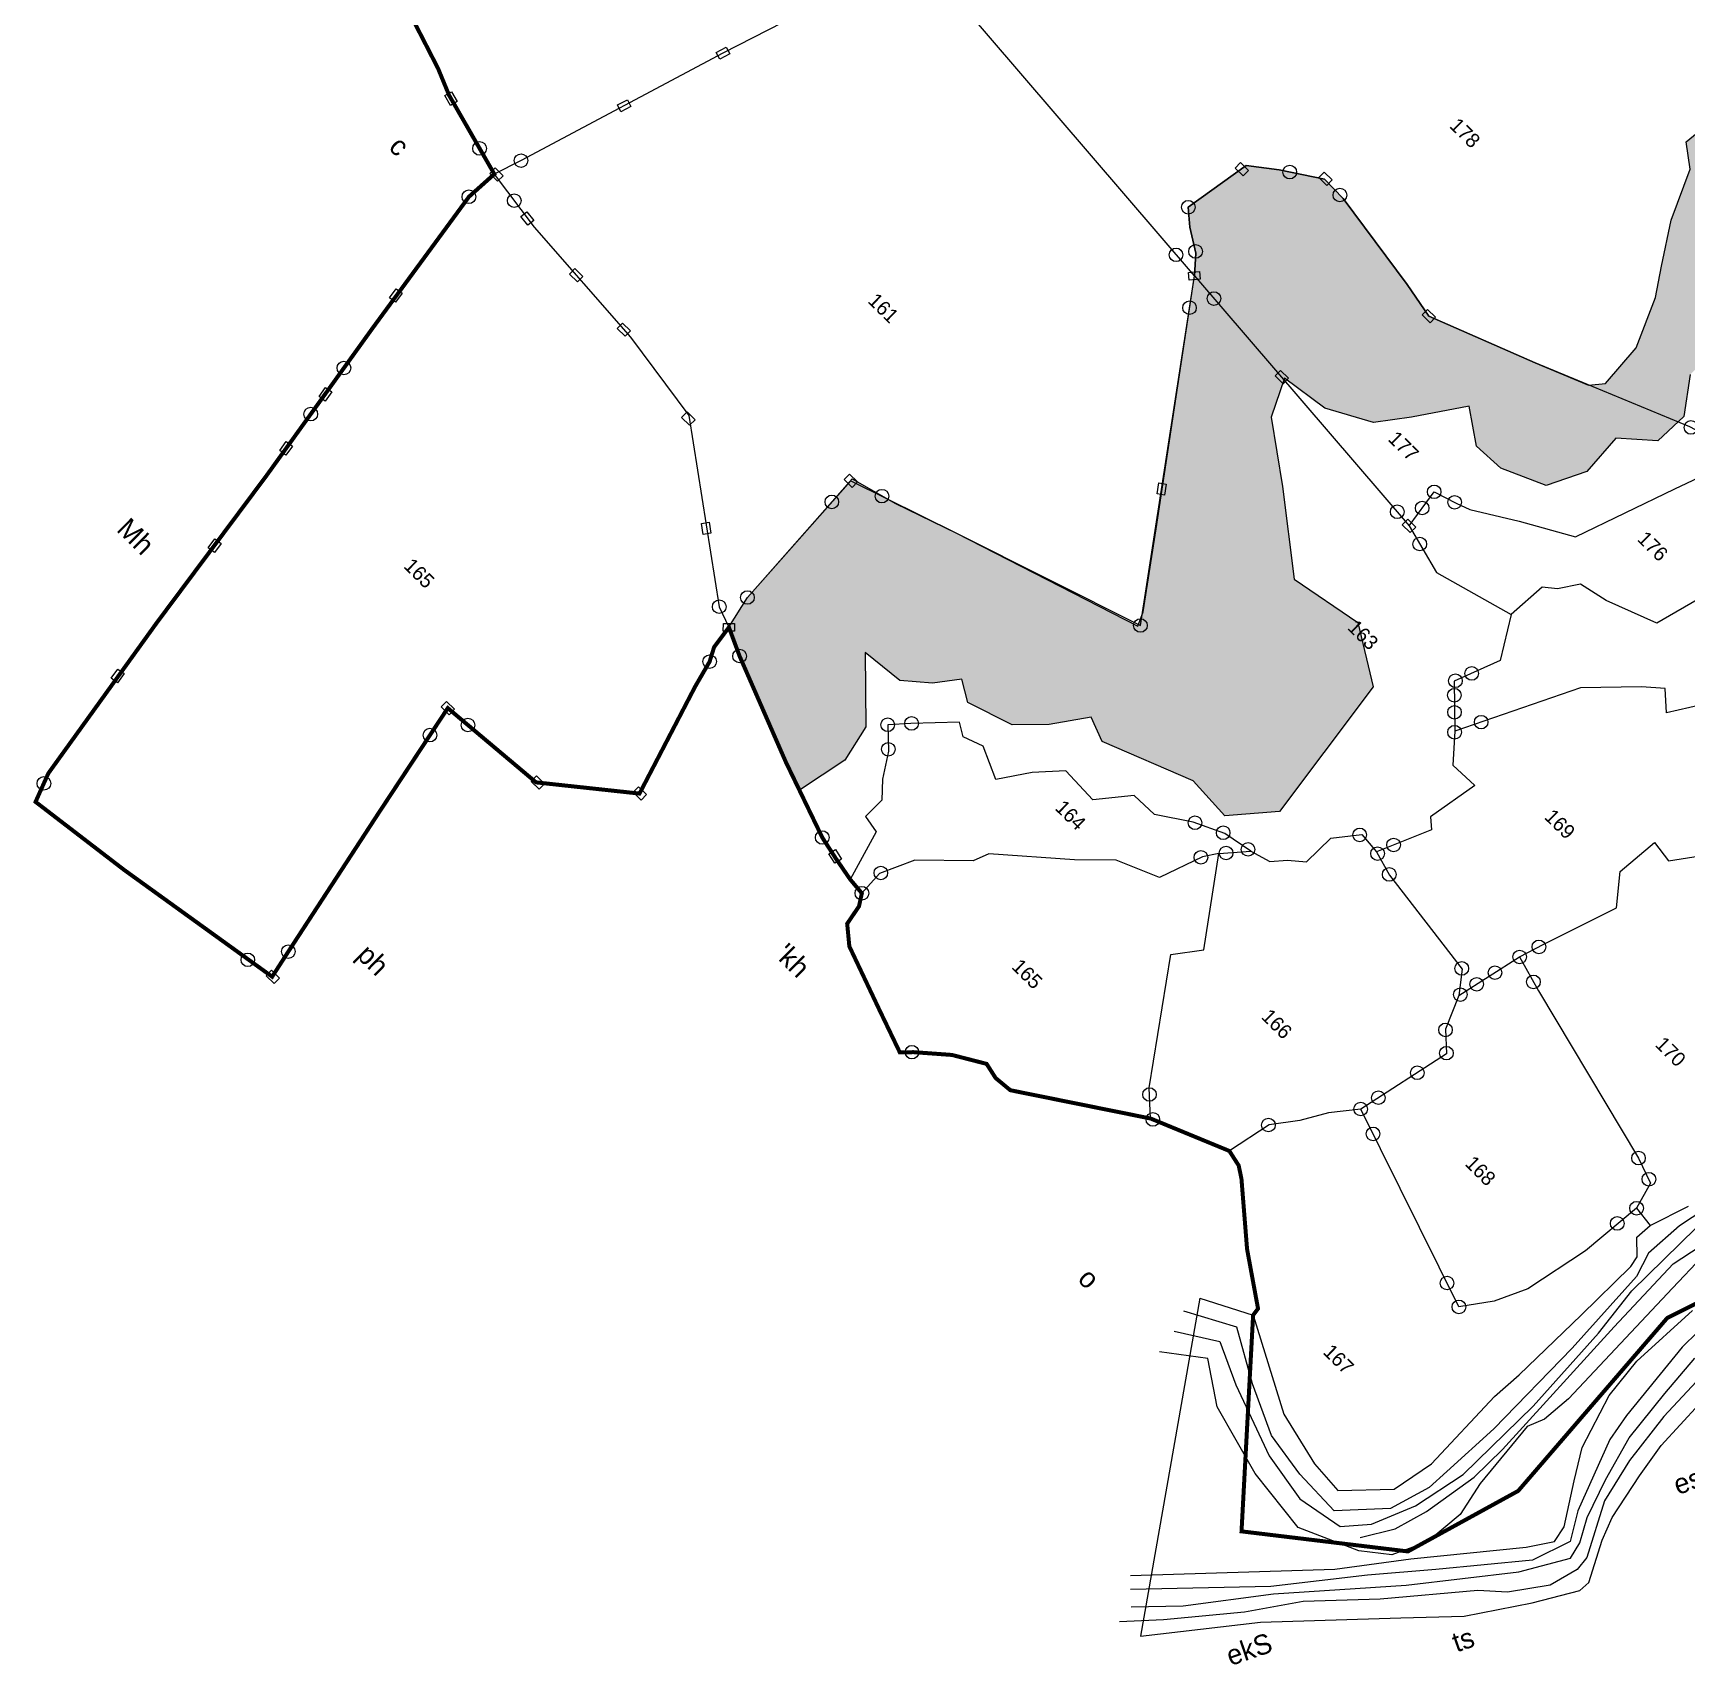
# Model space of a CAD drawing. Header units: metres. Extents: x 342055 to 347320, y 1761737 to 1766997.
# Drawn here: x 343124 to 344155, y 1762918 to 1763936 of the extents above; entities that cross this region are included whole.
import ezdxf

# ---------------------------------------------------------------- set-up
doc = ezdxf.new("R2010")
doc.units = ezdxf.units.M
doc.header["$MEASUREMENT"] = 0
doc.linetypes.add('DASHDOT', pattern=[1, 0.5, -0.25, 0, -0.25])
for name, color, linetype in [('LINE_WATER', 4, 'Continuous'), ('OFF', 1, 'Continuous'), ('POLY_HATCH', 12, 'Continuous'), ('POLY_PARCEL', 6, 'Continuous'), ('POLY_WATER', 4, 'Continuous'), ('SYM_STONE', 1, 'Continuous'), ('TEXT_MAPOUT', 7, 'Continuous'), ('TEXT_PARCEL', 7, 'Continuous'), ('V_BOUND_LINE', 7, 'Continuous'), ('V_BOUND_STREAM_LINE', 7, 'DASHDOT')]:
    doc.layers.add(name, color=color, linetype=linetype)
doc.styles.add('TEXT_MAP', font='')
doc.styles.get('TEXT_MAP').set_extended_font_data('Kruti Dev 050')

# ---------------------------------------------------------------- blocks, each defined once
blk = doc.blocks.new('STONE')
blk.add_circle((0, 0), 0.851)
blk = doc.blocks.new('STONESQUARE')
blk.add_lwpolyline([(-0.7, 0.48), (0.7, 0.48), (0.7, -0.48), (-0.7, -0.48)], close=True)
blk = doc.blocks.new('EWF')
at = {"layer": 'POLY_HATCH'}
h = blk.add_hatch(dxfattribs=at)
h.set_pattern_fill('ZIGZAG', color=256, scale=15, style=0)
h.set_pattern_definition([(0, (2561.2986, 7210.2284), (1.875, 1.875), [1.875, -1.875]), (90, (2563.1736, 7210.2284), (-1.875, 1.875), [1.875, -1.875])])
h.paths.add_polyline_path([(2943.07, 7408.97), (2941.22, 7411.14), (2938.37, 7412.92), (2936.51, 7414.56), (2938.01, 7423.33), (2941.34, 7425.86), (2946.2, 7429), (2949.56, 7428.93), (2962.77, 7426.86), (2967.48, 7425.94), (2981.09, 7431.1), (2987.78, 7433.81), (2989.14, 7435.42), (2988.74, 7441.28), (2986.05, 7447.47), (2983.85, 7450.8), (2980.67, 7455.75), (2977.91, 7461.96), (2975.14, 7464.03), (2975.83, 7470.24), (2971.69, 7472.48), (2970.82, 7479.21), (2967.02, 7483.35), (2965.12, 7484.21), (2963.91, 7489.04), (2959.6, 7493.01), (2957, 7498.18), (2953.2, 7500.6), (2949.4, 7501.29), (2950.09, 7503.71), (2954.76, 7502.84), (2958.39, 7505.95), (2967.36, 7503.98), (2970.64, 7500.01), (2970.29, 7493.45), (2970.64, 7488.45), (2976.34, 7486.21), (2979.31, 7479.19), (2978.62, 7475.22), (2981.21, 7470.39), (2981.04, 7465.56), (2983.46, 7461.94), (2987.61, 7460.04), (2990.72, 7455.21), (2991.93, 7451.76), (2996.07, 7447.79), (2995.9, 7443.65), (2999.01, 7439.34), (2998.85, 7434.91), (2994.87, 7431.46), (2995.22, 7425.94), (2992.8, 7421.11), (2987.27, 7418.7), (2983.13, 7418.52), (2978.98, 7421.46), (2974.83, 7415.42), (2971.9, 7411.62), (2966.28, 7408.63), (2960.06, 7407.76), (2962.31, 7403.1), (2969.39, 7397.93), (2978.55, 7390.68), (2988.05, 7392.41), (2995.03, 7388.01), (2996.41, 7377.84), (2997.62, 7368.69), (2993.13, 7363.52), (2987.26, 7363.86), (2975.68, 7359.38), (2972.57, 7360.58), (2969.46, 7356.27), (2966.18, 7352.99), (2960.3, 7351.09), (2957.71, 7352.65), (2955.47, 7349.71), (2952.29, 7347.07), (2946.76, 7346.55), (2953.33, 7339.99), (2954.36, 7335.16), (2952.98, 7328.5), (2949.29, 7329.82), (2932.4, 7336.84), (2931.44, 7341.12), (2930.37, 7360.9), (2936.39, 7362.5), (2944.42, 7365.18), (2968.77, 7372.79), (2967.97, 7374.53), (2961.82, 7383.08)])
at = {"layer": 'LINE_WATER'}
for points in [[(3080.65, 7364.48), (3080.48, 7356.27), (3081.53, 7345.27), (3082.14, 7341.69), (3085.55, 7332.52), (3087.56, 7329.11), (3085.8, 7324.15), (3078.02, 7314.81), (3072.43, 7308.34), (3064.79, 7298.86), (3052.55, 7286.28)], [(3071.17, 7374.1), (3069.6, 7366.85), (3069.25, 7361.69), (3070.21, 7358.55), (3070.75, 7346.51), (3070.84, 7332.45), (3070.4, 7324.52), (3070.22, 7321.55), (3068.65, 7316.3), (3063.84, 7311.15), (3057.55, 7311.41), (3051.61, 7312.36), (3045.4, 7315.33), (3039.02, 7319), (3032.91, 7315.77)], [(3051.33, 7287.51), (3068.98, 7306.03), (3074.87, 7313.58), (3084.13, 7324.76), (3086.14, 7327.73), (3085.71, 7329.89), (3082.57, 7334.87), (3080.38, 7338.54), (3078.2, 7345.53), (3077.67, 7351.03), (3078.19, 7360.44)], [(3033.79, 7313.15), (3038.77, 7316.2), (3044.01, 7313.76), (3053.19, 7310.35), (3059.72, 7309.21), (3065.74, 7310.27), (3068.29, 7313.23), (3070.65, 7318.73), (3072.13, 7325.72), (3072.39, 7337.93), (3071.78, 7350.16), (3071.07, 7356.86), (3071.25, 7368.13)], [(3074.34, 7366.06), (3074.43, 7360.65), (3074.87, 7341.69), (3074.52, 7337.76), (3073.64, 7335.58), (3074.43, 7326.4), (3075.37, 7321.89), (3074.84, 7316.56), (3072.83, 7312.28), (3069.51, 7309.75), (3062.08, 7306.51), (3053.52, 7307.56), (3044.27, 7310.18), (3039.2, 7313.67), (3034.31, 7310)], [(3054.13, 7284.8), (3058.68, 7289.43), (3065.67, 7298.43), (3076.77, 7310.83), (3085.63, 7321.91), (3089.04, 7327.67), (3088.52, 7329.86), (3086.95, 7332.74), (3085.28, 7337.72), (3083.7, 7343.54), (3083, 7350.62), (3082.56, 7356.38)], [(3084.49, 7364.63), (3084.92, 7348.47), (3085.71, 7341.52), (3087.02, 7335.76), (3090.43, 7329.12), (3090.61, 7327.23), (3089.57, 7323.47), (3086.42, 7319.1), (3083.62, 7316.66), (3075.67, 7307.31), (3068.99, 7300.35), (3064.71, 7294.23), (3058.15, 7286.46), (3054.4, 7282.44)], [(3068.45, 7311.05), (3070.81, 7314.9), (3072.12, 7319.18), (3073.35, 7326.43), (3073.44, 7331.39), (3072.65, 7352.09), (3072.39, 7362.9), (3074.66, 7373.47), (3076.41, 7379.24), (3078.62, 7383.57), (3081.85, 7385.75), (3086.4, 7390.47), (3092.95, 7399.56), (3095.69, 7401.88), (3099.46, 7407.98)]]:
    blk.add_lwpolyline(points, dxfattribs=at)
at = {"layer": 'OFF'}
blk.add_lwpolyline([(3033.19, 7318.31), (3057.55, 7282.98)], dxfattribs=at)
at = {"layer": 'POLY_HATCH'}
blk.add_lwpolyline([(2995.9, 7443.65), (2999.01, 7439.34), (2998.85, 7434.91), (2994.87, 7431.46), (2995.22, 7425.94), (2992.8, 7421.11), (2987.27, 7418.7), (2983.13, 7418.52), (2978.98, 7421.46), (2974.83, 7415.42), (2971.9, 7411.62), (2966.28, 7408.63), (2960.06, 7407.76), (2962.31, 7403.1), (2969.39, 7397.93), (2978.55, 7390.68), (2988.05, 7392.41), (2995.03, 7388.01), (2996.41, 7377.84), (2997.62, 7368.69), (2993.13, 7363.52), (2987.26, 7363.86), (2975.68, 7359.38), (2972.57, 7360.58), (2969.46, 7356.27), (2966.18, 7352.99), (2960.3, 7351.09), (2957.71, 7352.65), (2955.47, 7349.71), (2952.29, 7347.07), (2946.76, 7346.55), (2946.76, 7346.55), (2953.33, 7339.99), (2954.36, 7335.16), (2952.98, 7328.5), (2949.29, 7329.82), (2932.4, 7336.84), (2931.44, 7341.12), (2930.37, 7360.9), (2936.39, 7362.5), (2944.42, 7365.18), (2968.77, 7372.79), (2967.97, 7374.53), (2961.82, 7383.08), (2943.07, 7408.97), (2941.22, 7411.14), (2938.37, 7412.92), (2936.51, 7414.56), (2938.01, 7423.33), (2941.34, 7425.86), (2946.2, 7429), (2949.56, 7428.93), (2962.77, 7426.86), (2967.48, 7425.94), (2981.09, 7431.1), (2987.78, 7433.81), (2989.14, 7435.42), (2988.74, 7441.28), (2986.05, 7447.47), (2983.85, 7450.8), (2980.67, 7455.75), (2977.91, 7461.96), (2975.14, 7464.03), (2975.83, 7470.24)], dxfattribs=at)
at = {"layer": 'POLY_PARCEL'}
for points in [[(3005.32, 7440.38), (3000.45, 7438.95), (2981.09, 7431.1), (2967.48, 7425.94), (2962.77, 7426.86), (2949.56, 7428.93), (2946.2, 7429), (2941.34, 7425.86), (2938.01, 7423.33), (2936.51, 7414.56), (2938.37, 7412.92), (2941.22, 7411.14), (2943.07, 7408.97)], [(2984.12, 7405.51), (2983.38, 7410.75), (2986.31, 7411.67), (2988.09, 7412.31), (2993.52, 7415.57), (2999.94, 7419.13), (3004.58, 7432.11), (3006.59, 7437.59), (3007.82, 7441.38)], [(3016.38, 7431.3), (3019.52, 7429.3), (3016.52, 7425.05), (3014.73, 7418.56), (3008.23, 7416.14), (3004.52, 7415.35), (3002.88, 7412.93), (3001.38, 7411.72), (3000.98, 7406.57)], [(3030.84, 7422.24), (3029.05, 7419.27), (3027.51, 7417.73), (3023.47, 7411.44), (3021.21, 7413.45), (3018.95, 7411.56), (3013.6, 7406.09), (3006.2, 7391.21)], [(2890.11, 7413.49), (2890.11, 7413.49), (2881.53, 7387.49), (2872.95, 7360.21), (2872.95, 7360.21), (2871.75, 7356.67)], [(2943.07, 7408.97), (2943.07, 7408.97), (2890.11, 7413.49)], [(3031.78, 7376.78), (3032.82, 7380.03), (3036.09, 7389.64), (3033.24, 7393.23), (3033.77, 7398.82), (3036.62, 7398.4), (3042.01, 7405.68), (3045.29, 7408.85), (3047.3, 7411.74)], [(2932.4, 7336.84), (2931.44, 7341.12), (2930.42, 7360.6), (2944.42, 7365.18), (2944.42, 7365.18), (2968.92, 7373.08), (2968.92, 7373.08), (2968.92, 7373.08), (2943.07, 7408.97)], [(2943.07, 7408.97), (2984.12, 7405.51), (2984.12, 7405.51)], [(2984.12, 7405.51), (2990.68, 7403.77), (3000.98, 7406.57)], [(3000.98, 7406.57), (3004.06, 7401.5), (3001.78, 7395.62), (3006.2, 7391.21)], [(3006.2, 7391.21), (3009.01, 7388), (3012.76, 7388.13), (3011.55, 7381.45), (3012.76, 7380.38), (3009.81, 7373.61)], [(3029.75, 7368), (3031.78, 7376.78)], [(3031.78, 7376.78), (3036.44, 7375.41), (3060.01, 7369.28), (3063.28, 7368.12), (3064.23, 7364.64)], [(2998.54, 7362.63), (3001.16, 7363.38), (3002.6, 7365.07), (3004.45, 7366.59), (3004.54, 7370.8), (3006.98, 7373.84), (3009.81, 7373.61)], [(3009.81, 7373.61), (3013.02, 7372.68), (3027.74, 7370.67), (3029.75, 7368)], [(3029.75, 7368), (3031.49, 7363.86), (3033.76, 7361.72), (3030.95, 7349.29)], [(3064.23, 7364.64), (3063.42, 7356.38), (3061.6, 7347.91), (3061.6, 7347.91), (3059.69, 7343.85), (3057.05, 7340.26), (3057.05, 7340.26), (3030.95, 7349.29)], [(3064.23, 7364.64), (3066.95, 7364.3)], [(2998.54, 7362.63), (2994.66, 7361.95), (2990.86, 7360.18), (2986.73, 7357.48), (2983.27, 7357.4), (2979.97, 7353.35), (2975.03, 7353.59), (2972.16, 7350.47), (2969.55, 7346.68), (2965.5, 7348.53), (2962.88, 7347.6), (2961.28, 7348.61), (2957.06, 7344.23), (2955.1, 7342.07), (2957.46, 7339.79), (2959.4, 7336.76), (2961.18, 7334.82), (2961.18, 7331.95), (2963.46, 7331.53), (2965.33, 7325)], [(2995.91, 7359.64), (2998.54, 7362.63)], [(2995.91, 7359.64), (2994.71, 7357.9), (2992.7, 7352.29), (2987.34, 7350.02), (2983.6, 7346.41), (2975.43, 7339.46), (2974.63, 7337.45), (2969.41, 7332.38), (2967.41, 7328.1), (2967.57, 7324.79)], [(3013.06, 7330.03), (3010.23, 7332.64), (3010.23, 7332.64), (3000.46, 7346.41), (3003, 7349.75), (2995.91, 7359.64)], [(2871.75, 7356.67), (2879.94, 7355.44), (2898.2, 7354.07), (2898.2, 7354.07), (2910.26, 7352.21), (2910.26, 7352.21), (2929.73, 7337.83), (2929.73, 7337.83), (2932.4, 7336.84)], [(3030.95, 7349.29), (3028.43, 7346.14), (3026.55, 7342.93), (3024.15, 7339.86), (3022.92, 7334.04)]]:
    blk.add_lwpolyline(points, dxfattribs=at)
at = {"layer": 'POLY_WATER'}
for points in [[(3057.55, 7282.98), (3067.02, 7294.77), (3079.13, 7307.47), (3084.63, 7313.15), (3089.55, 7320.31), (3092.69, 7325.6), (3092.79, 7327.09), (3090.25, 7332.03), (3089.17, 7334.92), (3087.96, 7341.07), (3087.24, 7345.65), (3086.99, 7352.64)], [(3033.19, 7318.31), (3039.44, 7321.48), (3050.83, 7315.35), (3057.94, 7313.61), (3062.37, 7313.3), (3067.27, 7318.35), (3068.38, 7323.88), (3068.06, 7335.41), (3068.38, 7339.51), (3068.7, 7350.25), (3068.85, 7358.93), (3068.54, 7360.35), (3066.8, 7362.09), (3066.95, 7364.3), (3068.69, 7369.36)]]:
    blk.add_lwpolyline(points, dxfattribs=at)
at = {"layer": 'V_BOUND_LINE', "const_width": 0.5}
blk.add_lwpolyline([(3039.44, 7321.48), (3039.3, 7322.5), (3033.11, 7326.84), (3026.45, 7332.61), (3025.03, 7333.56), (3022.92, 7334.04), (3013.06, 7330.03), (2998.07, 7320.25), (2995.69, 7320.05), (2993.65, 7320.52), (2989.78, 7318.28), (2986.11, 7315.16), (2984.89, 7313.94), (2979.37, 7315.93), (2971.11, 7318.96), (2968.93, 7320.79), (2968.46, 7323.37), (2967.57, 7324.79), (2965.33, 7325), (2962.2, 7325.61), (2959.15, 7326.29), (2949.29, 7329.82), (2935.87, 7335.21), (2932.4, 7336.84), (2932.81, 7333.79), (2933.69, 7332.09), (2934.58, 7328.63), (2939.01, 7314.18), (2928.81, 7306.11), (2914.43, 7304.99), (2917.49, 7289.45), (2921.57, 7269.3), (2922.33, 7265.65), (2899.76, 7262.19), (2885.91, 7260.49), (2884.55, 7264.15), (2881.01, 7287.08), (2877.88, 7309.87), (2874.41, 7332.27), (2871.48, 7352.42), (2871.75, 7356.67), (2860.81, 7359.73), (2857.48, 7361.15), (2842.46, 7366.11)], dxfattribs=at)
at = {"layer": 'V_BOUND_STREAM_LINE', "ltscale": 10, "const_width": 0.5}
blk.add_lwpolyline([(3321.31, 7632.54), (3321.1, 7621.59), (3312.43, 7616.31), (3295.46, 7599.37), (3282.64, 7586.95), (3261.91, 7585.82), (3246.07, 7575.65), (3227.6, 7589.96), (3217.79, 7587.33), (3211.01, 7574.15), (3190.27, 7554.57), (3179.96, 7537.41), (3175.81, 7517.46), (3166.39, 7502.4), (3166.01, 7498.63), (3152.44, 7479.81), (3143.01, 7464.37), (3113.16, 7414.76), (3084.13, 7379.75), (3076.59, 7357.54), (3078.47, 7329.06), (3073.95, 7314), (3057.36, 7301.2), (3039.44, 7321.48)], dxfattribs=at)
at = {"layer": 'SYM_STONE'}
for name, p in [('STONE', (3000.62, 7439)), ('STONESQUARE', (2946.24, 7429.13)), ('STONE', (2948.95, 7428.94)), ('STONE', (2942.47, 7426.59)), ('STONESQUARE', (2967.48, 7425.94)), ('STONESQUARE', (2937.95, 7422.63)), ('STONE', (2936.51, 7414.56)), ('STONE', (2941.03, 7411.26)), ('STONE', (2983.38, 7410.75)), ('STONE', (2986.12, 7411.61)), ('STONE', (2939.59, 7409.24)), ('STONE', (2946.81, 7408.67)), ('STONE', (2983.73, 7408.25)), ('STONE', (2945.43, 7405.71)), ('STONESQUARE', (2959.74, 7407.63)), ('STONE', (2981.83, 7405.73)), ('STONESQUARE', (2984.12, 7405.51)), ('STONE', (2986.67, 7404.83)), ('STONE', (3002.65, 7397.85)), ('STONE', (3001.84, 7395.77)), ('STONE', (3003.01, 7394.39)), ('STONE', (3007.76, 7394.34)), ('STONE', (3004.52, 7392.88)), ('STONE', (3006.28, 7391.11)), ('STONE', (3032.61, 7379.37)), ('STONE', (3031.78, 7376.78)), ('STONE', (3010.72, 7375.71)), ('STONE', (3035.2, 7375.77)), ('STONE', (2968.92, 7373.08)), ('STONE', (3006.82, 7373.64)), ('STONE', (3010.06, 7373.54)), ('STONE', (3012.92, 7372.7)), ('STONE', (3030.96, 7373.22)), ('STONE', (3027.63, 7370.69)), ('STONE', (3030.35, 7370.58)), ('STONE', (3060.01, 7369.28)), ('STONE', (3062.79, 7368.3)), ('STONE', (3029.8, 7368.23)), ('STONE', (3064.23, 7364.64)), ('STONE', (2998.14, 7362.56)), ('STONE', (3031.57, 7363.78)), ('STONE', (2872.95, 7360.21)), ('STONESQUARE', (2930.42, 7360.6)), ('STONE', (2934.54, 7361.95)), ('STONE', (2991.08, 7360.28)), ('STONE', (2994.47, 7361.86)), ('STONE', (2996.5, 7360.31)), ('STONE', (3033.69, 7361.79)), ('STONE', (3063.84, 7361.59)), ('STONE', (2868.19, 7357.66)), ('STONESQUARE', (2871.98, 7356.8)), ('STONE', (2875.86, 7356.05)), ('STONE', (2930.58, 7357.04)), ('STONE', (2994.64, 7357.72)), ('STONE', (3032.81, 7357.49)), ('STONESQUARE', (2887.92, 7354.82)), ('STONE', (2871.48, 7352.42)), ('STONESQUARE', (2896.93, 7354.15)), ('STONE', (3031.53, 7351.85)), ('STONESQUARE', (2910.48, 7351.89)), ('STONE', (3030.95, 7349.29)), ('STONE', (3034.23, 7348.16)), ('STONE', (2957.11, 7344.29)), ('STONE', (2955.1, 7342.07)), ('STONE', (2931.44, 7341.12)), ('STONE', (2957.3, 7339.94)), ('STONE', (3024.13, 7339.78)), ('STONE', (3053.9, 7341.35)), ('STONE', (3057.05, 7340.26)), ('STONE', (2929.73, 7337.83)), ('STONE', (2935.87, 7335.21)), ('STONE', (2933.69, 7332.09)), ('STONE', (3010.85, 7332.07)), ('STONE', (3013.34, 7330.14)), ('STONE', (2967.48, 7328.26)), ('STONE', (2875.35, 7326.2)), ('STONE', (2959.15, 7326.29)), ('STONE', (2967.57, 7324.79)), ('STONE', (2876.44, 7319.18)), ('STONE', (2985.97, 7315.02)), ('STONESQUARE', (2939.02, 7314.22)), ('STONESQUARE', (2914.43, 7304.99)), ('STONE', (2917.71, 7305.25)), ('STONESQUARE', (2928.99, 7306.25)), ('STONE', (2915.21, 7301.02)), ('STONE', (2921.57, 7269.3)), ('STONE', (2918.68, 7265.02)), ('STONESQUARE', (2922.4, 7265.69)), ('STONE', (2885.03, 7262.87))]:
    blk.add_blockref(name, p, dxfattribs=at)
for p, rotation in [((2943.07, 7408.97), 48.7082719520542), ((2881.53, 7387.49), 73.06960451005104), ((2958.84, 7387.11), 305.7566962995204), ((2877.33, 7374.15), 71.71628314102765), ((2861.27, 7359.6), 344.4048785784743), ((2878.58, 7355.6), 353.0725712481387), ((2921.69, 7343.67), 323.5955116625971), ((2873.62, 7337.22), 278.2626787927562), ((2932.4, 7336.84), 43.9503578811553), ((2961.96, 7325.74), 346.5078681030075), ((2876, 7322.24), 278.8141405350149), ((2877.24, 7313.97), 278.8141405350162), ((2879.41, 7299.02), 277.826800311638), ((2882.19, 7278.92), 278.7807646170749)]:
    blk.add_blockref('STONESQUARE', p, dxfattribs=dict(at, rotation=rotation))
at = {"layer": 'TEXT_MAPOUT', "style": 'TEXT_MAP'}
for s, p in [('c', (2859.99, 7349.61)), ("'kh", (2965.23, 7311.5)), ('o', (3020.64, 7309.13)), ('Mh', (2869.25, 7291.71)), ('ph', (2927.99, 7274.76))]:
    blk.add_text(s, height=2.5, dxfattribs=at).set_placement(p)
for s, p in [('es', (3093.06, 7342.68)), ('ts', (3087.15, 7309.25)), ('ekS', (3068.2, 7288.23))]:
    blk.add_text(s, height=2.5, rotation=63.4947, dxfattribs=at).set_placement(p)
at = {"layer": 'TEXT_PARCEL', "style": 'TEXT_MAP'}
for s, p in [('178', (2952.65, 7444.56)), ('176', (3005.62, 7424.18)), ('177', (2974.63, 7411.25)), ('163', (2987.57, 7390.88)), ('169', (3021.71, 7391.27)), ('170', (3051.53, 7380.69)), ('161', (2916.17, 7377.95)), ('168', (3045.03, 7353.4)), ('164', (2977.32, 7349.17)), ('166', (3014, 7348.64)), ('165', (2987.37, 7331.21)), ('167', (3048.91, 7324.17)), ('165', (2898.05, 7313.62))]:
    blk.add_text(s, height=1.8, dxfattribs=at).set_placement(p)

msp = doc.modelspace()

# ---------------------------------------------------------------- block references
at = {"xscale": 4.989540034492008, "yscale": 4.989540034492008, "zscale": 4.989540034492008, "rotation": 315.4700263999433}
msp.add_blockref('EWF', (307455.1, 1747728.9), dxfattribs=at)

doc.saveas('drawing.dxf')
